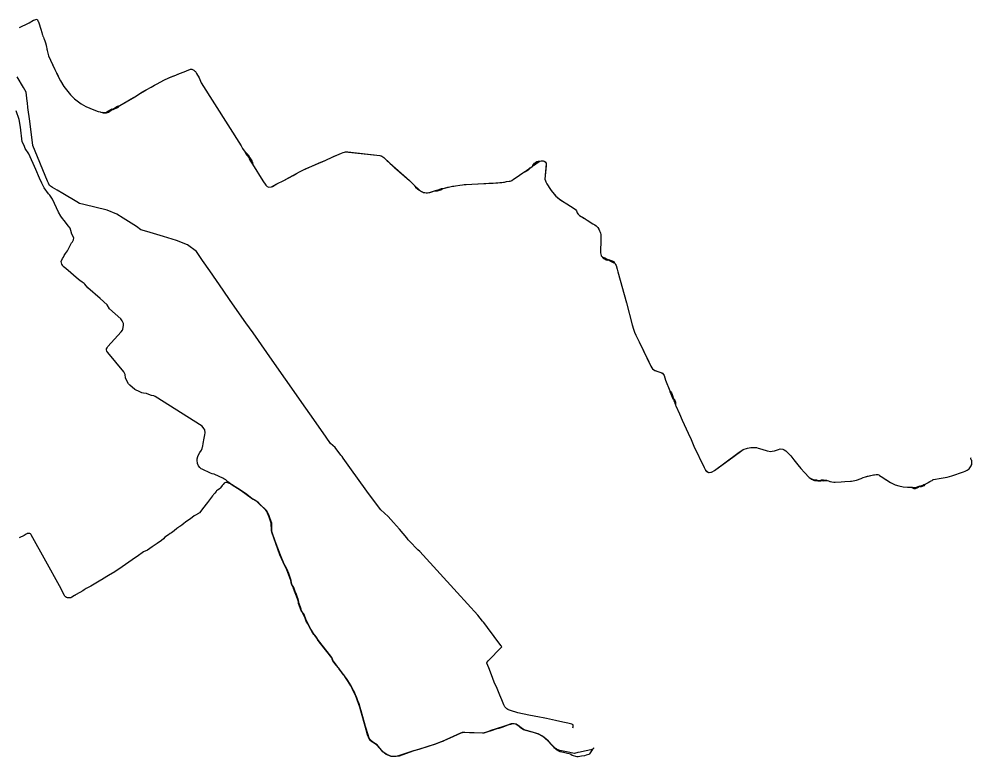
# Model space of a CAD drawing. Header units: metres. Extents: x 2681966 to 2685832, y 1243622 to 1249062.
# Drawn here: x 2683735 to 2685832, y 1246020 to 1247643 of the extents above; entities that cross this region are included whole.
import ezdxf

# ---------------------------------------------------------------- set-up
doc = ezdxf.new("R2010")
doc.units = ezdxf.units.M
doc.header["$MEASUREMENT"] = 0
doc.layers.add('EN_STROMLEITUNGEN_L', color=10, linetype='Continuous', lineweight=25)

msp = doc.modelspace()

# ---------------------------------------------------------------- linework, layer by layer
at = {"layer": 'EN_STROMLEITUNGEN_L', "color": 120, "true_color": 0x03f3c6}
for points in [[(2683736.4123, 1247623.7055), (2683756.5265, 1247633.8999), (2683757.4775, 1247634.4599), (2683767.2886, 1247640.2369), (2683775.2197, 1247642.5869), (2683776.1737, 1247640.5239), (2683776.4487, 1247639.5489), (2683776.9147, 1247638.5419), (2683777.4447, 1247637.6939), (2683778.8557, 1247633.9449), (2683783.0318, 1247620.3859), (2683785.4858, 1247612.9749), (2683786.4778, 1247609.3789), (2683786.9798, 1247607.5929), (2683787.8978, 1247605.3139), (2683788.6808, 1247603.9959), (2683788.8468, 1247602.4739), (2683789.7078, 1247600.1649), (2683790.4828, 1247598.4079), (2683791.7928, 1247595.0949), (2683793.4259, 1247590.3649), (2683795.9299, 1247581.0949), (2683796.5609, 1247578.0499), (2683796.8569, 1247576.3149), (2683797.1529, 1247574.2409), (2683797.2359, 1247573.4309), (2683800.3019, 1247561.3969), (2683814.3401, 1247531.9449), (2683817.9301, 1247524.4249), (2683820.4502, 1247519.1549), (2683822.4202, 1247515.0349), (2683826.8302, 1247506.4549), (2683834.0503, 1247494.6549), (2683848.5885, 1247476.1689), (2683857.5105, 1247467.3348), (2683872.0406, 1247456.2747), (2683882.1806, 1247450.3946), (2683899.8407, 1247442.9844), (2683909.4487, 1247439.5683), (2683913.8467, 1247438.4253), (2683915.3817, 1247438.1873), (2683918.8768, 1247437.3602), (2683918.9448, 1247437.6452), (2683921.2928, 1247437.1252), (2683922.7938, 1247436.9372), (2683926.1298, 1247437.4341), (2683930.9558, 1247439.9301), (2683938.8598, 1247444.266), (2683940.6128, 1247445.228), (2683941.3428, 1247444.722), (2683942.0718, 1247444.216), (2683951.8918, 1247450.8579), (2683952.9509, 1247451.4269), (2683956.7869, 1247452.5968), (2683987.3659, 1247470.2015), (2683990.1249, 1247471.7255), (2683993.638, 1247474.0654), (2683998.768, 1247477.4654), (2684005.286, 1247481.7493), (2684014.956, 1247486.9982), (2684026.06, 1247493.1221), (2684033.6221, 1247497.218), (2684039.3611, 1247500.371), (2684054.1911, 1247507.9708), (2684065.2251, 1247513.0647), (2684073.4422, 1247516.6756), (2684079.9892, 1247519.3476), (2684083.4022, 1247520.9075), (2684088.1092, 1247522.6915), (2684098.4212, 1247526.9074), (2684108.5723, 1247531.0333), (2684111.2143, 1247531.8072), (2684112.5203, 1247532.0692), (2684115.3543, 1247532.1202), (2684117.1543, 1247531.8492), (2684118.6603, 1247530.9452), (2684120.0793, 1247530.1162), (2684122.3433, 1247528.0621), (2684123.3043, 1247526.9761), (2684125.3473, 1247524.1071), (2684125.8723, 1247523.2561), (2684131.7854, 1247513.666), (2684135.9314, 1247502.549), (2684223.7468, 1247363.5381), (2684227.2618, 1247357.973), (2684232.8178, 1247349.779), (2684234.0708, 1247349.128), (2684236.0668, 1247347.502), (2684239.1169, 1247344.2149), (2684242.5269, 1247338.7999), (2684242.9469, 1247338.1599), (2684242.9379, 1247337.7099), (2684241.3959, 1247337.4779), (2684242.8459, 1247337.4649), (2684247.4369, 1247330.8278), (2684247.8549, 1247330.1258), (2684248.3309, 1247329.0838), (2684248.6819, 1247328.0348), (2684248.9649, 1247327.1898), (2684249.0799, 1247326.3358), (2684249.0929, 1247325.9858), (2684249.1229, 1247325.1828), (2684249.2119, 1247324.4538), (2684249.3809, 1247324.0658), (2684249.6089, 1247323.6998), (2684249.3119, 1247323.5148), (2684272.021, 1247287.0336), (2684278.129, 1247277.3705), (2684281.236, 1247274.6165), (2684284.8991, 1247273.1364), (2684291.0921, 1247273.6234), (2684292.6631, 1247274.3094), (2684302.8271, 1247280.0122), (2684317.5881, 1247287.8151), (2684329.3372, 1247294.055), (2684345.4122, 1247302.7318), (2684353.8132, 1247307.2797), (2684355.4622, 1247308.0577), (2684360.8653, 1247310.7877), (2684399.3194, 1247327.8903), (2684404.8334, 1247330.4282), (2684411.7444, 1247333.2481), (2684424.3034, 1247338.818), (2684428.8414, 1247340.99), (2684434.4815, 1247343.4459), (2684439.5355, 1247345.6238), (2684444.8555, 1247347.8378), (2684448.5985, 1247349.2608), (2684453.4735, 1247350.5637), (2684458.9145, 1247350.4886), (2684529.3145, 1247342.4536), (2684531.8295, 1247341.7855), (2684533.8435, 1247340.8635), (2684536.0095, 1247339.3555), (2684537.8455, 1247338.1774), (2684545.5455, 1247331.0933), (2684548.5055, 1247328.3262), (2684551.2975, 1247325.7412), (2684561.4675, 1247316.408), (2684594.0114, 1247287.3574), (2684602.6414, 1247279.5963), (2684603.4994, 1247278.8253), (2684605.7794, 1247276.0062), (2684606.0364, 1247276.2132), (2684606.6424, 1247275.3122), (2684607.1694, 1247274.5172), (2684608.3244, 1247273.3602), (2684611.8354, 1247270.8711), (2684615.0964, 1247267.7941), (2684615.6963, 1247267.204), (2684617.1793, 1247265.928), (2684617.1263, 1247265.754), (2684618.2983, 1247265), (2684620.9043, 1247263.5459), (2684623.1503, 1247262.4089), (2684625.3163, 1247261.4679), (2684628.0183, 1247260.9448), (2684631.2283, 1247260.5808), (2684633.8553, 1247260.4347), (2684636.5513, 1247260.9547), (2684642.6573, 1247262.5856), (2684649.6413, 1247264.8174), (2684656.0463, 1247265.0553), (2684665.1802, 1247267.8452), (2684667.2252, 1247269.0021), (2684668.4502, 1247270.1881), (2684682.7402, 1247273.5439), (2684686.0602, 1247274.7208), (2684689.2552, 1247275.2847), (2684691.8472, 1247275.4577), (2684695.2652, 1247276.1316), (2684705.3741, 1247277.4885), (2684711.1941, 1247278.3344), (2684714.4401, 1247278.7663), (2684718.8791, 1247279.1612), (2684731.5831, 1247279.922), (2684757.97, 1247280.9825), (2684759.291, 1247281.0195), (2684762.386, 1247281.2445), (2684769.21, 1247281.5143), (2684772.338, 1247281.8343), (2684778.39, 1247282.0092), (2684784.401, 1247282.3191), (2684788.54, 1247282.649), (2684793.372, 1247283.1539), (2684797.3389, 1247283.5368), (2684801.0589, 1247283.8338), (2684803.2419, 1247284.0837), (2684807.8819, 1247285.3997), (2684815.6459, 1247286.4585), (2684817.8899, 1247286.8775), (2684819.6589, 1247287.8464), (2684823.4749, 1247290.5554), (2684836.4239, 1247299.5972), (2684843.7649, 1247304.722), (2684843.8759, 1247304.562), (2684849.3359, 1247307.1149), (2684850.2939, 1247307.6159), (2684852.0439, 1247308.6729), (2684855.5089, 1247311.0598), (2684856.5649, 1247311.8908), (2684858.0899, 1247313.3388), (2684859.5079, 1247314.6038), (2684861.5049, 1247316.0717), (2684861.2729, 1247316.4177), (2684863.9629, 1247318.2167), (2684865.3459, 1247319.3337), (2684867.7859, 1247321.2646), (2684871.3448, 1247323.7676), (2684874.8598, 1247326.2375), (2684881.1258, 1247330.3804), (2684884.1518, 1247330.9733), (2684888.6298, 1247330.5393), (2684890.7858, 1247329.7832), (2684892.6748, 1247328.6952), (2684894.3408, 1247326.7012), (2684895.0468, 1247325.7771), (2684895.1858, 1247325.0581), (2684895.2308, 1247324.0771), (2684895.1008, 1247322.7071), (2684894.9998, 1247320.9301), (2684892.3977, 1247290.2232), (2684892.4967, 1247288.9772), (2684893.2517, 1247286.7891), (2684894.2577, 1247284.5891), (2684896.6657, 1247280.4231), (2684899.3227, 1247275.717), (2684901.3647, 1247271.925), (2684905.6667, 1247265.9749), (2684909.2457, 1247261.7638), (2684913.2766, 1247256.7408), (2684914.9426, 1247254.6597), (2684916.4756, 1247253.1017), (2684919.0686, 1247250.6957), (2684921.2266, 1247248.8766), (2684923.5136, 1247247.2886), (2684925.0396, 1247246.1856), (2684931.1596, 1247242.1704), (2684940.4935, 1247236.3843), (2684956.8775, 1247226.168), (2684959.3594, 1247223.8089), (2684961.6724, 1247220.6549), (2684963.4594, 1247216.3328), (2684964.5724, 1247214.4018), (2684965.5454, 1247213.2908), (2684967.0534, 1247212.0318), (2684968.6934, 1247210.6238), (2684971.9914, 1247208.6147), (2684973.2724, 1247207.8347), (2684979.7353, 1247203.8965), (2684981.0163, 1247203.1165), (2684984.8523, 1247200.7795), (2684998.0363, 1247192.6512), (2685002.2572, 1247189.9511), (2685004.9442, 1247187.9111), (2685007.3612, 1247185.651), (2685008.7852, 1247183.999), (2685010.5822, 1247180.826), (2685011.0702, 1247179.761), (2685012.2612, 1247177.0539), (2685013.5802, 1247173.8259), (2685014.3442, 1247171.4939), (2685015.2572, 1247168.9849), (2685015.3121, 1247166.8959), (2685015.3831, 1247164.6059), (2685015.2301, 1247160.3949), (2685015.1801, 1247155.5169), (2685015.0491, 1247150.9249), (2685015.0241, 1247146.8859), (2685014.8211, 1247140.5489), (2685014.7611, 1247134.8279), (2685014.5431, 1247130.3509), (2685014.4581, 1247128.3049), (2685014.928, 1247125.7349), (2685015.834, 1247122.5028), (2685016.12, 1247121.8008), (2685018.094, 1247119.8428), (2685019.477, 1247117.2478), (2685020.804, 1247116.3837), (2685021.733, 1247115.8947), (2685025.145, 1247114.5067), (2685027.173, 1247113.5376), (2685029.633, 1247112.4976), (2685030.163, 1247112.2666), (2685031.266, 1247113.1995), (2685037.9349, 1247109.1884), (2685041.1259, 1247107.8114), (2685043.8579, 1247106.6413), (2685046.0669, 1247105.7413), (2685047.8139, 1247102.9412), (2685048.8559, 1247100.4302), (2685050.9048, 1247092.8592), (2685052.5328, 1247086.8291), (2685071.4536, 1247018.7627), (2685084.5584, 1246970.3864), (2685086.9913, 1246960.8754), (2685089.4583, 1246953.8603), (2685092.2423, 1246947.7743), (2685095.3762, 1246941.3402), (2685099.4922, 1246933.0201), (2685120.7799, 1246888.8467), (2685125.2079, 1246879.6146), (2685127.4979, 1246875.4726), (2685129.2699, 1246873.3826), (2685131.7639, 1246871.5995), (2685133.9288, 1246870.0485), (2685140.5358, 1246867.4434), (2685149.6498, 1246864.9513), (2685151.2238, 1246864.1702), (2685153.4597, 1246861.1022), (2685154.4647, 1246858.7152), (2685157.2737, 1246848.6321), (2685166.6986, 1246825.056), (2685167.0216, 1246823.263), (2685169.0945, 1246818.6579), (2685170.7635, 1246814.6669), (2685173.7845, 1246807.8499), (2685174.9995, 1246807.3538), (2685176.0565, 1246803.7258), (2685177.1124, 1246800.0978), (2685178.2614, 1246797.3988), (2685179.5844, 1246795.2118), (2685179.8224, 1246793.7678), (2685180.6294, 1246791.8718), (2685188.2463, 1246774.7276), (2685194.4862, 1246760.9145), (2685207.2521, 1246732.3783), (2685213.769, 1246717.9852), (2685220.1909, 1246703.8031), (2685242.7366, 1246656.5467), (2685245.7326, 1246650.3917), (2685247.8945, 1246647.8857), (2685251.2535, 1246646.2926), (2685254.2715, 1246645.9406), (2685258.9105, 1246646.5065), (2685260.3105, 1246646.9415), (2685265.0245, 1246650.2624), (2685316.4334, 1246687.8948), (2685328.5064, 1246695.9536), (2685338.0754, 1246699.2175), (2685345.4163, 1246700.6074), (2685351.7423, 1246700.9353), (2685357.4553, 1246700.5302), (2685361.5613, 1246699.2351), (2685369.5092, 1246696.819), (2685381.4361, 1246693.5448), (2685388.9151, 1246691.9257), (2685392.3931, 1246692.2857), (2685397.1861, 1246693.4726), (2685406.091, 1246696.5185), (2685409.694, 1246697.4415), (2685415.37, 1246696.8304), (2685418.468, 1246695.2963), (2685421.9069, 1246693.1493), (2685426.2829, 1246689.8332), (2685429.7929, 1246686.1172), (2685432.9538, 1246682.3331), (2685440.0828, 1246673.273), (2685448.8057, 1246662.3859), (2685455.4626, 1246654.4678), (2685463.2945, 1246645.7687), (2685473.7364, 1246634.5905), (2685477.0313, 1246632.4775), (2685476.9103, 1246632.2885), (2685478.2903, 1246631.2374), (2685482.3943, 1246629.1344), (2685483.4333, 1246628.6174), (2685485.3663, 1246627.9633), (2685486.6303, 1246627.7233), (2685492.7332, 1246626.9232), (2685494.5152, 1246627.0592), (2685499.1812, 1246627.6181), (2685501.3572, 1246627.6971), (2685504.7772, 1246627.3211), (2685509.7921, 1246627.748), (2685513.3561, 1246627.792), (2685515.8511, 1246627.2809), (2685518.9351, 1246626.1809), (2685519.1521, 1246626.1269), (2685520.4841, 1246625.7949), (2685523.6561, 1246624.8548), (2685527.702, 1246624.4648), (2685530.673, 1246624.4387), (2685543.846, 1246625.2815), (2685552.3299, 1246625.5194), (2685564.4879, 1246626.5322), (2685566.7859, 1246626.6552), (2685578.0048, 1246629.1141), (2685587.8868, 1246632.5259), (2685592.6608, 1246634.6989), (2685597.2258, 1246636.3448), (2685614.7707, 1246640.3956), (2685621.1567, 1246641.4315), (2685622.8567, 1246641.4815), (2685624.6117, 1246641.1924), (2685626.6367, 1246640.4484), (2685628.4956, 1246639.2874), (2685632.0562, 1246636.7182), (2685644.4825, 1246628.6131), (2685652.6694, 1246623.465), (2685662.5334, 1246618.7939), (2685670.6933, 1246615.9348), (2685680.1772, 1246613.9466), (2685689.5612, 1246613.6645), (2685692.2122, 1246613.4075), (2685695.6392, 1246613.4074), (2685697.7742, 1246613.3144), (2685698.5061, 1246613.2134), (2685699.3001, 1246612.8514), (2685699.8921, 1246612.7704), (2685701.1521, 1246612.1403), (2685703.9871, 1246610.7033), (2685705.3571, 1246610.3433), (2685707.6991, 1246610.4973), (2685711.3141, 1246611.6342), (2685718.1121, 1246615.3441), (2685719.4641, 1246614.3311), (2685726.322, 1246616.81), (2685727.158, 1246617.22), (2685728.26, 1246618.802), (2685728.669, 1246619.116), (2685729.231, 1246619.906), (2685730.051, 1246620.55), (2685731.961, 1246621.7799), (2685734.67, 1246623.0289), (2685735.697, 1246623.4379), (2685738.995, 1246625.6368), (2685742.183, 1246627.0408), (2685743.865, 1246628.1788), (2685745.505, 1246629.4037), (2685746.425, 1246629.8577), (2685747.333, 1246630.1367), (2685763.631, 1246632.9906), (2685777.5, 1246635.4185), (2685787.786, 1246638.4265), (2685812.7469, 1246646.9154), (2685816.8349, 1246648.4914), (2685821.4639, 1246650.8154), (2685825.679, 1246653.9763), (2685829.973, 1246660.5623), (2685831.617, 1246664.9043), (2685831.675, 1246666.5443), (2685831.388, 1246670.8473), (2685831.2541, 1246671.8343), (2685830.0061, 1246673.7373), (2685828.9541, 1246677.0433), (2685829.6871, 1246678.2483)], [(2683736.4123, 1247623.7055), (2683756.5265, 1247633.8999), (2683757.4775, 1247634.4599), (2683767.2886, 1247640.2369), (2683775.2197, 1247642.5869), (2683776.1737, 1247640.5239), (2683776.4487, 1247639.5489), (2683776.9147, 1247638.5419), (2683777.4447, 1247637.6939), (2683778.8557, 1247633.9449), (2683783.0318, 1247620.3859), (2683785.4858, 1247612.9749), (2683786.4778, 1247609.3789), (2683786.9798, 1247607.5929), (2683787.8978, 1247605.3139), (2683788.6808, 1247603.9959), (2683788.8468, 1247602.4739), (2683789.7078, 1247600.1649), (2683790.4828, 1247598.4079), (2683791.7928, 1247595.0949), (2683793.4259, 1247590.3649), (2683794.7439, 1247585.4849), (2683795.9299, 1247581.0949), (2683796.5609, 1247578.0499), (2683796.8569, 1247576.3149), (2683797.1529, 1247574.2409), (2683797.2359, 1247573.4309), (2683800.3019, 1247561.3969), (2683809.32, 1247542.4749), (2683814.3401, 1247531.9449), (2683817.9301, 1247524.4249), (2683822.4202, 1247515.0349), (2683826.8302, 1247506.4549), (2683834.0503, 1247494.6549), (2683848.5885, 1247476.1689), (2683857.5105, 1247467.3348), (2683872.0406, 1247456.2747), (2683882.1806, 1247450.3946), (2683899.8407, 1247442.9844), (2683909.4487, 1247439.5683), (2683913.8467, 1247438.4253), (2683915.3817, 1247438.1873), (2683918.8768, 1247437.3602), (2683918.8008, 1247437.0402), (2683919.5838, 1247436.7332), (2683922.3588, 1247436.2812), (2683924.3208, 1247436.2082), (2683927.7508, 1247436.5761), (2683928.5288, 1247436.8081), (2683930.2488, 1247437.3201), (2683931.9338, 1247438.0501), (2683935.0108, 1247439.9221), (2683942.0718, 1247444.216), (2683943.0718, 1247443.895), (2683943.9548, 1247444.365), (2683951.6589, 1247448.4709), (2683954.3749, 1247449.9649), (2683956.7869, 1247452.5968), (2683990.1249, 1247471.7255), (2683998.768, 1247477.4654), (2684014.956, 1247486.9982), (2684026.06, 1247493.1221), (2684033.6221, 1247497.218), (2684039.3611, 1247500.371), (2684054.1911, 1247507.9708), (2684065.2251, 1247513.0647), (2684079.9892, 1247519.3476), (2684088.1092, 1247522.6915), (2684098.4212, 1247526.9074), (2684109.2083, 1247531.2533), (2684111.2143, 1247531.8072), (2684112.5203, 1247532.0692), (2684115.3543, 1247532.1202), (2684117.1543, 1247531.8492), (2684120.0793, 1247530.1162), (2684122.3433, 1247528.0621), (2684123.3043, 1247526.9761), (2684125.3473, 1247524.1071), (2684125.8723, 1247523.2561), (2684131.7854, 1247513.666), (2684135.9314, 1247502.549), (2684223.7468, 1247363.5381), (2684227.2618, 1247357.973), (2684232.8178, 1247349.779), (2684232.7268, 1247349.718), (2684234.5368, 1247346.437), (2684237.2909, 1247342.5849), (2684241.3959, 1247337.4779), (2684241.6779, 1247335.4289), (2684244.8239, 1247330.1509), (2684249.0999, 1247323.3828), (2684249.3119, 1247323.5148), (2684272.021, 1247287.0336), (2684278.129, 1247277.3705), (2684281.236, 1247274.6165), (2684284.8991, 1247273.1364), (2684291.0921, 1247273.6234), (2684302.8271, 1247280.0122), (2684317.5881, 1247287.8151), (2684338.1622, 1247298.8099), (2684345.4122, 1247302.7318), (2684350.9482, 1247305.7248), (2684355.4622, 1247308.0577), (2684360.8653, 1247310.7877), (2684365.5713, 1247313.1956), (2684408.5854, 1247331.9702), (2684424.3034, 1247338.818), (2684434.4815, 1247343.4459), (2684439.5355, 1247345.6238), (2684444.8555, 1247347.8378), (2684448.5985, 1247349.2608), (2684451.0045, 1247349.9707), (2684453.4735, 1247350.5637), (2684529.3145, 1247342.4536), (2684533.8435, 1247340.8635), (2684537.8455, 1247338.1774), (2684551.2975, 1247325.7412), (2684594.0114, 1247287.3574), (2684603.4994, 1247278.8253), (2684605.7794, 1247276.0062), (2684605.4874, 1247275.7702), (2684605.9914, 1247274.9612), (2684606.5534, 1247274.2392), (2684607.7094, 1247272.6312), (2684612.4204, 1247268.4271), (2684614.1814, 1247267.0121), (2684615.4724, 1247266.276), (2684617.0073, 1247265.569), (2684617.1263, 1247265.754), (2684618.2983, 1247265), (2684620.9043, 1247263.5459), (2684625.3163, 1247261.4679), (2684628.0183, 1247260.9448), (2684633.8553, 1247260.4347), (2684638.9203, 1247261.4546), (2684645.3483, 1247263.5695), (2684649.6413, 1247264.8174), (2684651.9163, 1247265.8574), (2684654.3673, 1247266.6024), (2684659.9682, 1247267.8833), (2684664.6302, 1247269.7352), (2684667.4602, 1247270.3631), (2684668.4502, 1247270.1881), (2684678.3512, 1247272.6799), (2684682.7402, 1247273.5439), (2684686.0602, 1247274.7208), (2684689.2552, 1247275.2847), (2684691.8472, 1247275.4577), (2684695.2652, 1247276.1316), (2684705.3741, 1247277.4885), (2684711.1941, 1247278.3344), (2684718.8791, 1247279.1612), (2684731.5831, 1247279.922), (2684759.291, 1247281.0195), (2684769.21, 1247281.5143), (2684772.338, 1247281.8343), (2684778.39, 1247282.0092), (2684784.401, 1247282.3191), (2684793.372, 1247283.1539), (2684801.0589, 1247283.8338), (2684803.2419, 1247284.0837), (2684807.8819, 1247285.3997), (2684813.5659, 1247286.1756), (2684817.8899, 1247286.8775), (2684819.6589, 1247287.8464), (2684823.4749, 1247290.5554), (2684826.7169, 1247292.9203), (2684836.4239, 1247299.5972), (2684843.7649, 1247304.722), (2684848.1079, 1247307.245), (2684848.9939, 1247307.7089), (2684852.3169, 1247310.5269), (2684856.2139, 1247312.6668), (2684859.0349, 1247315.1328), (2684861.1959, 1247316.5327), (2684861.2729, 1247316.4177), (2684863.9629, 1247318.2167), (2684865.3459, 1247319.3337), (2684865.7679, 1247320.8197), (2684867.0769, 1247322.6846), (2684869.4589, 1247325.6826), (2684871.7129, 1247327.5266), (2684874.7539, 1247329.3935), (2684877.2368, 1247330.2115), (2684881.1258, 1247330.3804), (2684884.1518, 1247330.9733), (2684888.6298, 1247330.5393), (2684890.7858, 1247329.7832), (2684892.6748, 1247328.6952), (2684895.0468, 1247325.7771), (2684895.1858, 1247325.0581), (2684895.2308, 1247324.0771), (2684892.3977, 1247290.2232), (2684893.2517, 1247286.7891), (2684894.2577, 1247284.5891), (2684896.6657, 1247280.4231), (2684899.3227, 1247275.717), (2684901.3647, 1247271.925), (2684905.6667, 1247265.9749), (2684909.2457, 1247261.7638), (2684913.2766, 1247256.7408), (2684916.4756, 1247253.1017), (2684919.0686, 1247250.6957), (2684923.5136, 1247247.2886), (2684931.1596, 1247242.1704), (2684940.4935, 1247236.3843), (2684956.8775, 1247226.168), (2684959.3594, 1247223.8089), (2684961.5984, 1247220.7549), (2684963.4594, 1247216.3328), (2684965.5454, 1247213.2908), (2684968.6194, 1247210.6868), (2684973.2724, 1247207.8347), (2684978.0274, 1247204.9376), (2684981.0163, 1247203.1165), (2684984.8523, 1247200.7795), (2684998.0363, 1247192.6512), (2685002.2572, 1247189.9511), (2685004.9442, 1247187.9111), (2685007.3612, 1247185.651), (2685009.1702, 1247183.421), (2685010.5822, 1247180.826), (2685012.2612, 1247177.0539), (2685013.5802, 1247173.8259), (2685014.3442, 1247171.4939), (2685015.2572, 1247168.9849), (2685015.3121, 1247166.8959), (2685015.3831, 1247164.6059), (2685015.2301, 1247160.3949), (2685015.1801, 1247155.5169), (2685015.0491, 1247150.9249), (2685015.0241, 1247146.8859), (2685014.8211, 1247140.5489), (2685014.7611, 1247134.8279), (2685014.5431, 1247130.3509), (2685014.4581, 1247128.3049), (2685014.928, 1247125.7349), (2685015.834, 1247122.5028), (2685016.12, 1247121.8008), (2685018.094, 1247119.8428), (2685021.978, 1247118.2107), (2685024.288, 1247117.3367), (2685031.266, 1247113.1995), (2685032.392, 1247114.1515), (2685039.9889, 1247110.6764), (2685043.0039, 1247109.1923), (2685044.7369, 1247107.6993), (2685046.1719, 1247105.8253), (2685046.0669, 1247105.7413), (2685047.8139, 1247102.9412), (2685048.8559, 1247100.4302), (2685050.9048, 1247092.8592), (2685052.5328, 1247086.8291), (2685071.4536, 1247018.7627), (2685084.5584, 1246970.3864), (2685086.9913, 1246960.8754), (2685087.9413, 1246958.1994), (2685089.4583, 1246953.8603), (2685092.2423, 1246947.7743), (2685095.3762, 1246941.3402), (2685099.4922, 1246933.0201), (2685125.2079, 1246879.6146), (2685127.4979, 1246875.4726), (2685129.2699, 1246873.3826), (2685131.7639, 1246871.5995), (2685135.0838, 1246869.6005), (2685140.5358, 1246867.4434), (2685149.6498, 1246864.9513), (2685152.5988, 1246862.8942), (2685153.4597, 1246861.1022), (2685154.4647, 1246858.7152), (2685157.2737, 1246848.6321), (2685166.6986, 1246825.056), (2685168.1966, 1246823.81), (2685170.5995, 1246820.5079), (2685171.3385, 1246819.3279), (2685172.4085, 1246817.0129), (2685173.1315, 1246815.1779), (2685174.9995, 1246807.3538), (2685176.1105, 1246807.4218), (2685176.4675, 1246807.4438), (2685179.4494, 1246800.1868), (2685179.5394, 1246798.4868), (2685179.6784, 1246796.2428), (2685179.5844, 1246795.2118), (2685179.8224, 1246793.7678), (2685180.6294, 1246791.8718), (2685188.2463, 1246774.7276), (2685194.4862, 1246760.9145), (2685207.2521, 1246732.3783), (2685213.769, 1246717.9852), (2685220.1909, 1246703.8031), (2685242.7366, 1246656.5467), (2685245.7326, 1246650.3917), (2685249.7505, 1246646.8066), (2685252.3745, 1246645.9406), (2685257.6005, 1246646.3115), (2685260.3105, 1246646.9415), (2685265.0245, 1246650.2624), (2685305.5274, 1246679.5589), (2685328.5064, 1246695.9536), (2685338.0754, 1246699.2175), (2685345.4163, 1246700.6074), (2685351.7423, 1246700.9353), (2685357.4553, 1246700.5302), (2685361.5613, 1246699.2351), (2685369.5092, 1246696.819), (2685381.4361, 1246693.5448), (2685388.9151, 1246691.9257), (2685392.3931, 1246692.2857), (2685397.1861, 1246693.4726), (2685406.091, 1246696.5185), (2685409.694, 1246697.4415), (2685415.37, 1246696.8304), (2685418.468, 1246695.2963), (2685421.9069, 1246693.1493), (2685426.2829, 1246689.8332), (2685429.7929, 1246686.1172), (2685432.9538, 1246682.3331), (2685440.0828, 1246673.273), (2685448.8057, 1246662.3859), (2685452.4336, 1246657.7278), (2685455.4626, 1246654.4678), (2685463.2945, 1246645.7687), (2685473.7364, 1246634.5905), (2685477.0313, 1246632.4775), (2685477.1533, 1246632.6675), (2685477.3523, 1246632.5395), (2685482.1783, 1246630.2044), (2685484.9243, 1246629.2593), (2685485.0923, 1246629.2353), (2685489.8082, 1246629.4533), (2685493.4152, 1246628.3352), (2685494.5292, 1246628.2352), (2685496.9032, 1246628.2492), (2685499.4562, 1246628.6491), (2685501.0442, 1246629.1641), (2685502.6812, 1246629.5011), (2685505.2802, 1246629.3781), (2685510.2431, 1246629.005), (2685511.3971, 1246628.856), (2685513.3561, 1246627.792), (2685515.8511, 1246627.2809), (2685518.9351, 1246626.1809), (2685520.4841, 1246625.7949), (2685523.6561, 1246624.8548), (2685527.702, 1246624.4648), (2685530.673, 1246624.4387), (2685543.846, 1246625.2815), (2685552.3299, 1246625.5194), (2685564.4879, 1246626.5322), (2685566.7859, 1246626.6552), (2685578.0048, 1246629.1141), (2685587.8868, 1246632.5259), (2685592.6608, 1246634.6989), (2685597.2258, 1246636.3448), (2685602.0968, 1246637.4807), (2685614.7707, 1246640.3956), (2685615.4647, 1246640.4896), (2685617.1367, 1246640.8275), (2685621.1567, 1246641.4315), (2685622.8567, 1246641.4815), (2685624.6117, 1246641.1924), (2685626.6367, 1246640.4484), (2685628.4956, 1246639.2874), (2685632.0562, 1246636.7182), (2685652.6694, 1246623.465), (2685662.5334, 1246618.7939), (2685670.6933, 1246615.9348), (2685680.1772, 1246613.9466), (2685689.5612, 1246613.6645), (2685692.2122, 1246613.4075), (2685695.6392, 1246613.4074), (2685697.7742, 1246613.3144), (2685698.5061, 1246613.2134), (2685699.3681, 1246613.3474), (2685700.0201, 1246613.2574), (2685702.0061, 1246612.8713), (2685703.6011, 1246612.6203), (2685706.5891, 1246612.6483), (2685707.7511, 1246612.6913), (2685709.9881, 1246613.4262), (2685713.0831, 1246614.5482), (2685717.2271, 1246616.0801), (2685718.1121, 1246615.3441), (2685725.3291, 1246618.799), (2685725.7041, 1246618.935), (2685728.034, 1246619.468), (2685728.264, 1246619.644), (2685729.231, 1246619.906), (2685730.051, 1246620.55), (2685731.961, 1246621.7799), (2685734.67, 1246623.0289), (2685735.697, 1246623.4379), (2685738.995, 1246625.6368), (2685742.183, 1246627.0408), (2685743.865, 1246628.1788), (2685745.505, 1246629.4037), (2685746.425, 1246629.8577), (2685747.333, 1246630.1367), (2685763.631, 1246632.9906), (2685777.5, 1246635.4185), (2685787.786, 1246638.4265), (2685812.7469, 1246646.9154), (2685816.8349, 1246648.4914), (2685821.4639, 1246650.8154), (2685825.679, 1246653.9763), (2685829.973, 1246660.5623), (2685831.071, 1246662.8943), (2685831.617, 1246664.9043), (2685831.675, 1246666.5443), (2685831.388, 1246670.8473), (2685831.2541, 1246671.8343), (2685830.0061, 1246673.7373), (2685829.0311, 1246676.6883), (2685828.9541, 1246677.0433), (2685829.1621, 1246677.3853), (2685829.6871, 1246678.2483)], [(2684953.8571, 1246084.5592), (2684954.2962, 1246086.5102), (2684954.5872, 1246087.7962), (2684954.6522, 1246089.1842), (2684954.0592, 1246090.8232), (2684953.1172, 1246091.8512), (2684951.5412, 1246092.5842), (2684942.5073, 1246094.5634), (2684931.4973, 1246096.9736), (2684915.4004, 1246100.5029), (2684896.0366, 1246104.6252), (2684888.1496, 1246106.1674), (2684880.2617, 1246107.7095), (2684856.5988, 1246112.3359), (2684832.936, 1246116.9624), (2684816.2711, 1246122.1127), (2684812.3651, 1246123.5088), (2684810.6121, 1246124.4348), (2684808.2182, 1246125.9658), (2684806.1002, 1246127.9619), (2684803.8402, 1246130.6529), (2684802.3313, 1246133.172), (2684801.5523, 1246134.921), (2684797.2884, 1246145.3951), (2684793.0245, 1246155.8682), (2684786.9286, 1246170.3993), (2684780.8318, 1246184.9295), (2684774.6849, 1246200.5486), (2684768.5371, 1246216.1678), (2684766.4841, 1246221.4028), (2684764.4312, 1246226.6379), (2684764.3332, 1246227.7659), (2684764.8642, 1246228.7659), (2684767.2902, 1246231.2458), (2684796.5712, 1246261.3124), (2684796.9552, 1246261.8704), (2684797.1342, 1246262.5694), (2684797.0533, 1246263.2874), (2684796.7493, 1246263.8924), (2684795.6323, 1246265.4114), (2684766.2987, 1246305.1111), (2684759.9008, 1246313.0722), (2684757.2869, 1246316.6893), (2684754.7809, 1246319.0703), (2684744.3691, 1246332.0785), (2684698.8817, 1246382.0465), (2684617.1979, 1246471.5452), (2684612.3719, 1246475.8073), (2684594.5882, 1246494.6107), (2684591.7662, 1246497.8568), (2684588.4553, 1246502.0098), (2684572.5525, 1246520.6672), (2684559.0127, 1246535.5165), (2684547.1249, 1246548.8107), (2684531.1811, 1246563.4341), (2684517.4753, 1246581.8684), (2684500.6716, 1246604.7518), (2684463.241, 1246656.2604), (2684448.0949, 1246677.2616), (2684446.0089, 1246680.8906), (2684443.5819, 1246683.4996), (2684431.0279, 1246700.7308), (2684420.7418, 1246709.6969), (2684410.7928, 1246723.638), (2684389.0217, 1246755.0052), (2684375.1447, 1246774.4544), (2684357.5346, 1246799.6686), (2684335.4525, 1246830.9478), (2684307.4644, 1246870.8011), (2684280.6823, 1246909.1524), (2684250.1052, 1246952.5268), (2684234.6402, 1246974.5579), (2684200.031, 1247023.9403), (2684184.223, 1247046.5525), (2684154.7758, 1247088.8338), (2684138.8268, 1247111.9509), (2684125.8147, 1247131.3491), (2684106.1867, 1247146.0443), (2684081.9416, 1247156.0735), (2684053.1445, 1247164.7008), (2684016.1584, 1247175.6642), (2684003.2423, 1247179.5274), (2683994.0803, 1247186.5325), (2683964.1862, 1247204.9718), (2683950.6811, 1247213.5449), (2683929.5661, 1247222.4931), (2683877.8309, 1247234.9697), (2683868.0669, 1247237.3648), (2683862.3388, 1247240.8098), (2683831.6876, 1247259.0719), (2683818.9504, 1247266.5969), (2683809.0853, 1247272.4349), (2683802.5293, 1247276.3109), (2683799.9252, 1247281.9849), (2683797.8422, 1247286.5229), (2683765.7708, 1247364.5508), (2683759.2117, 1247418.0818), (2683755.0426, 1247447.9678), (2683754.0986, 1247458.4388), (2683753.2636, 1247462.3438), (2683750.7696, 1247481.5058), (2683745.0145, 1247491.9098), (2683731.1214, 1247515.4838)], [(2685000.0976, 1246040.0533), (2684999.4636, 1246039.7773), (2684999.2276, 1246039.2253), (2684998.8546, 1246038.5423), (2684997.9496, 1246037.5843), (2684996.7866, 1246036.9753), (2684993.6196, 1246035.7164), (2684973.0627, 1246031.2067), (2684969.4877, 1246030.7378), (2684964.8077, 1246029.6549), (2684957.1937, 1246027.423), (2684939.8658, 1246031.5053), (2684925.4389, 1246034.3415), (2684921.1059, 1246035.5936), (2684917.878, 1246037.2177), (2684915.083, 1246039.7387), (2684914.73, 1246039.3447), (2684914.455, 1246039.0388), (2684913.077, 1246040.2768), (2684913.525, 1246040.7738), (2684907.5321, 1246046.8639), (2684900.4482, 1246054.713), (2684893.9203, 1246060.3412), (2684887.5313, 1246065.3263), (2684878.3954, 1246070.4975), (2684864.8695, 1246074.6337), (2684851.5036, 1246078.0329), (2684848.9136, 1246078.963), (2684846.3086, 1246079.889), (2684839.7477, 1246084.3772), (2684836.4077, 1246087.1632), (2684829.3438, 1246091.9384), (2684825.1328, 1246093.1514), (2684818.7799, 1246092.5826), (2684816.3579, 1246091.8116), (2684810.5669, 1246089.7957), (2684797.5559, 1246085.2669), (2684790.6519, 1246083.068), (2684786.1259, 1246081.6331), (2684774.352, 1246077.8493), (2684766.608, 1246075.4314), (2684757.534, 1246072.6136), (2684755.895, 1246072.3926), (2684736.4951, 1246073.0109), (2684726.3752, 1246073.3151), (2684716.2542, 1246073.6193), (2684711.2743, 1246073.4354), (2684707.2833, 1246072.5465), (2684699.2483, 1246068.8736), (2684691.2133, 1246065.2007), (2684669.9303, 1246055.4051), (2684667.4683, 1246054.0811), (2684662.5033, 1246052.4422), (2684651.4764, 1246048.1034), (2684639.8854, 1246044.3595), (2684615.1394, 1246036.248), (2684604.0245, 1246033.3631), (2684571.3385, 1246022.1617), (2684564.7066, 1246020.9898), (2684560.5616, 1246020.8219), (2684554.8436, 1246021.307), (2684544.1657, 1246025.4672), (2684535.8698, 1246031.7833), (2684522.987, 1246046.9196), (2684514.0251, 1246052.6128), (2684508.3071, 1246056.7649), (2684505.6912, 1246061.2199), (2684503.1212, 1246068.807), (2684497.8224, 1246087.4741), (2684488.2317, 1246121.3204), (2684485.8497, 1246129.2624), (2684483.3128, 1246137.2185), (2684481.0028, 1246143.5855), (2684478.4909, 1246149.9206), (2684475.5339, 1246156.9606), (2684472.316, 1246163.9987), (2684469.248, 1246170.1757), (2684465.8991, 1246176.2888), (2684462.4641, 1246182.2409), (2684458.8682, 1246188.1719), (2684456.0092, 1246192.589), (2684440.6843, 1246213.3452), (2684438.8724, 1246215.6102), (2684438.5694, 1246215.3652), (2684433.8604, 1246221.2033), (2684434.1644, 1246221.4493), (2684433.8174, 1246221.9103), (2684426.8985, 1246231.1044), (2684426.5345, 1246231.6514), (2684426.0535, 1246233.0634), (2684424.9595, 1246235.2574), (2684424.1795, 1246237.6985), (2684422.7715, 1246239.6445), (2684421.3635, 1246241.5905), (2684396.7678, 1246272.8469), (2684392.8368, 1246278.49), (2684391.2168, 1246281.069), (2684386.9949, 1246286.866), (2684384.9259, 1246289.5161), (2684381.2779, 1246295.1751), (2684375.339, 1246305.0122), (2684374.451, 1246306.8073), (2684371.606, 1246312.9823), (2684368.2811, 1246318.7794), (2684367.3561, 1246320.9974), (2684365.5641, 1246325.0744), (2684363.1182, 1246331.2835), (2684361.6732, 1246334.8565), (2684359.9922, 1246337.4125), (2684358.5352, 1246339.5865), (2684357.0603, 1246342.0896), (2684356.0323, 1246344.8226), (2684351.3364, 1246357.3097), (2684350.8534, 1246360.8677), (2684350.0904, 1246364.3197), (2684349.2324, 1246367.7367), (2684348.0575, 1246371.0338), (2684345.5025, 1246377.6878), (2684342.9756, 1246384.2169), (2684340.4026, 1246390.7289), (2684339.0456, 1246393.9579), (2684337.2787, 1246397.034), (2684335.5957, 1246400.143), (2684334.7027, 1246403.541), (2684334.2347, 1246407.98), (2684328.5419, 1246423.5951), (2684324.7469, 1246433.6252), (2684320.729, 1246440.1913), (2684318.892, 1246444.3103), (2684310.3381, 1246464.1225), (2684299.1224, 1246494.8197), (2684292.2925, 1246514.0438), (2684291.4915, 1246518.2178), (2684291.2676, 1246530.4599), (2684291.1827, 1246533.8419), (2684287.5557, 1246543.59), (2684285.3078, 1246550.062), (2684281.1358, 1246559.7121), (2684279.5059, 1246562.3221), (2684264.5419, 1246576.8533), (2684261.135, 1246580.2484), (2684254.659, 1246583.8415), (2684251.226, 1246585.9075), (2684249.605, 1246587.1425), (2684247.74, 1246588.7026), (2684236.1631, 1246597.4027), (2684224.7231, 1246605.1069), (2684202.7092, 1246619.2461), (2684202.5791, 1246619.0441), (2684198.8322, 1246621.6692), (2684198.9772, 1246621.8612), (2684195.0352, 1246624.8322), (2684190.2252, 1246629.3823), (2684185.9882, 1246631.8904), (2684183.8032, 1246633.1204), (2684166.4632, 1246641.1296), (2684164.5212, 1246641.6966), (2684160.0392, 1246642.7307), (2684156.7602, 1246643.9817), (2684137.9272, 1246652.7509), (2684136.1722, 1246653.723), (2684133.0012, 1246656.747), (2684130.0412, 1246660.376), (2684128.2642, 1246665.256), (2684127.3952, 1246673.0081), (2684127.4552, 1246676.0091), (2684128.5832, 1246680.585), (2684130.3102, 1246684.122), (2684133.4622, 1246689.333), (2684136.6142, 1246694.544), (2684138.2792, 1246698.5639), (2684139.3032, 1246701.8349), (2684139.6332, 1246703.2999), (2684140.6752, 1246709.2089), (2684140.4042, 1246709.2599), (2684142.3152, 1246721.2269), (2684143.4302, 1246724.8349), (2684143.7672, 1246728.5709), (2684144.4972, 1246732.6169), (2684144.0602, 1246739.1609), (2684142.2732, 1246742.7059), (2684138.0401, 1246747.4339), (2684034.5658, 1246812.4871), (2684031.6978, 1246813.9381), (2684026.8368, 1246815.2261), (2684020.9068, 1246817.0682), (2684015.5638, 1246819.3343), (2684009.3017, 1246820.0823), (2684005.4917, 1246820.4104), (2684000.7697, 1246822.6694), (2683989.9587, 1246827.9885), (2683979.1387, 1246837.2707), (2683976.3276, 1246840.6907), (2683972.9796, 1246846.0057), (2683969.8856, 1246853.8218), (2683968.6866, 1246860.8898), (2683965.8986, 1246866.8968), (2683930.3754, 1246909.5592), (2683928.8394, 1246912.1842), (2683927.9484, 1246915.0022), (2683927.9654, 1246917.5522), (2683928.9054, 1246920.0752), (2683930.6984, 1246922.4992), (2683960.3025, 1246955.1568), (2683962.7025, 1246958.3818), (2683964.0715, 1246960.9228), (2683965.5365, 1246969.0598), (2683964.9105, 1246973.4198), (2683962.5324, 1246978.8088), (2683959.4454, 1246983.1628), (2683934.7243, 1247005.1651), (2683929.3623, 1247014.1922), (2683913.6222, 1247028.1313), (2683886.4471, 1247051.9126), (2683880.4091, 1247059.5677), (2683878.3301, 1247061.4447), (2683873.9931, 1247064.0127), (2683869.1921, 1247067.7918), (2683865.8481, 1247069.7468), (2683837.9598, 1247094.3129), (2683832.7048, 1247098.8139), (2683830.8947, 1247101.3809), (2683829.6497, 1247103.5899), (2683828.8357, 1247106.4819), (2683828.3967, 1247109.5019), (2683831.1677, 1247115.8709), (2683833.4267, 1247118.9139), (2683834.6887, 1247122.4799), (2683837.4618, 1247127.4639), (2683841.7158, 1247133.1229), (2683848.3439, 1247145.9629), (2683850.9709, 1247150.2809), (2683853.0499, 1247152.4309), (2683855.5409, 1247157.4589), (2683855.6429, 1247161.4019), (2683851.8059, 1247169.9789), (2683849.1248, 1247177.8379), (2683848.0248, 1247182.7009), (2683843.9508, 1247187.3719), (2683834.4107, 1247199.9899), (2683831.1186, 1247204.4149), (2683827.4046, 1247209.4329), (2683822.3165, 1247218.0149), (2683817.8335, 1247227.3479), (2683813.5854, 1247236.8909), (2683808.9234, 1247246.3089), (2683802.7963, 1247255.1579), (2683800.1593, 1247258.5419), (2683790.9082, 1247271.8809), (2683785.3781, 1247281.6369), (2683780.402, 1247293.0089), (2683772.3549, 1247311.6749), (2683756.9608, 1247346.5268), (2683749.0547, 1247358.1218), (2683746.6926, 1247364.3288), (2683742.5426, 1247372.6118), (2683738.5225, 1247405.0328), (2683735.6105, 1247422.0568), (2683728.9424, 1247441.1458)], [(2684999.202, 1246040.236), (2684999.395, 1246039.611), (2684999.037, 1246038.772), (2684998.513, 1246037.84), (2684997.802, 1246037.04), (2684996.319, 1246035.692), (2684990.283, 1246027.014), (2684989, 1246025.903), (2684982.934, 1246023.84), (2684979.07, 1246022.817), (2684972.743, 1246021.831), (2684965.213, 1246020.212), (2684962.86, 1246020.28), (2684952.281, 1246023.26), (2684949.1, 1246025.673), (2684948.332, 1246026.27), (2684926.823, 1246031.366), (2684925.987, 1246031.703), (2684925.43, 1246031.927), (2684925.151, 1246032.039), (2684924.315, 1246032.376), (2684923.758, 1246032.6), (2684923.201, 1246032.825), (2684922.644, 1246033.049), (2684922.098, 1246033.297), (2684921.349, 1246033.799), (2684920.85, 1246034.134), (2684919.851, 1246034.804), (2684919.102, 1246035.306), (2684918.602, 1246035.641), (2684918.103, 1246035.976), (2684916.854, 1246036.813), (2684913.834, 1246039.526), (2684913.559, 1246039.22), (2684912.181, 1246040.458), (2684912.629, 1246040.955), (2684906.636, 1246047.045), (2684899.552, 1246054.894), (2684893.024, 1246060.522), (2684886.635, 1246065.507), (2684877.499, 1246070.678), (2684863.973, 1246074.814), (2684850.607, 1246078.213), (2684845.412, 1246080.069), (2684838.851, 1246084.557), (2684835.511, 1246087.343), (2684828.447, 1246092.118), (2684824.236, 1246093.331), (2684817.883, 1246092.762), (2684815.461, 1246091.991), (2684809.67, 1246089.975), (2684796.659, 1246085.446), (2684789.543, 1246083.144), (2684785.229, 1246081.812), (2684773.455, 1246078.028), (2684765.711, 1246075.61), (2684756.637, 1246072.792), (2684755.827, 1246072.613), (2684754.998, 1246072.571), (2684715.357, 1246073.797), (2684710.377, 1246073.613), (2684706.386, 1246072.724), (2684666.571, 1246054.258), (2684661.606, 1246052.619), (2684650.579, 1246048.28), (2684614.242, 1246036.424), (2684603.127, 1246033.539), (2684570.441, 1246022.337), (2684563.809, 1246021.165), (2684559.664, 1246020.997), (2684553.946, 1246021.482), (2684543.268, 1246025.642), (2684534.972, 1246031.958), (2684522.089, 1246047.094), (2684518.755, 1246049.108), (2684513.127, 1246052.787), (2684511.466, 1246053.752), (2684507.409, 1246056.939), (2684504.793, 1246061.394), (2684503.822, 1246063.717), (2684502.223, 1246068.981), (2684496.924, 1246087.648), (2684487.333, 1246121.494), (2684484.951, 1246129.436), (2684482.414, 1246137.392), (2684480.104, 1246143.759), (2684477.592, 1246150.094), (2684474.635, 1246157.134), (2684471.417, 1246164.172), (2684468.349, 1246170.349), (2684465, 1246176.462), (2684461.565, 1246182.414), (2684457.969, 1246188.345), (2684455.11, 1246192.762), (2684449.67, 1246200.66), (2684449.388, 1246200.452), (2684444.871, 1246206.506), (2684445.184, 1246206.738), (2684443.4, 1246208.991), (2684439.785, 1246213.518), (2684437.973, 1246215.783), (2684433.265, 1246221.622), (2684432.918, 1246222.083), (2684425.999, 1246231.277), (2684425.635, 1246231.824), (2684425.154, 1246233.236), (2684424.06, 1246235.43), (2684423.28, 1246237.871), (2684395.868, 1246273.019), (2684391.937, 1246278.662), (2684390.317, 1246281.241), (2684388.117, 1246284.278), (2684386.095, 1246287.038), (2684384.026, 1246289.688), (2684380.378, 1246295.347), (2684374.439, 1246305.184), (2684370.706, 1246313.154), (2684367.381, 1246318.951), (2684364.664, 1246325.246), (2684360.773, 1246335.028), (2684357.635, 1246339.758), (2684356.16, 1246342.261), (2684350.436, 1246357.481), (2684349.953, 1246361.039), (2684348.332, 1246367.908), (2684339.502, 1246390.9), (2684338.145, 1246394.129), (2684336.378, 1246397.205), (2684334.695, 1246400.314), (2684333.802, 1246403.712), (2684333.334, 1246408.151), (2684323.846, 1246433.796), (2684319.828, 1246440.362), (2684309.437, 1246464.293), (2684291.391, 1246514.214), (2684290.59, 1246518.388), (2684290.281, 1246534.012), (2684285.539, 1246547.186), (2684280.234, 1246559.882), (2684278.604, 1246562.492), (2684260.233, 1246580.418), (2684255.823, 1246583.765), (2684249.229, 1246586.98), (2684235.261, 1246597.572), (2684223.821, 1246605.276), (2684201.807, 1246619.415), (2684201.937, 1246619.618), (2684200.336, 1246620.644), (2684196.372, 1246622.172), (2684194.695, 1246623.204), (2684192.797, 1246623.777), (2684190.593, 1246623.801), (2684188.217, 1246623.118), (2684186.284, 1246621.788), (2684184.137, 1246619.393), (2684182.18, 1246616.868), (2684178.923, 1246612.22), (2684177.749, 1246610.752), (2684171.671, 1246606.667), (2684170.077, 1246605.471), (2684168.681, 1246604.048), (2684166.333, 1246600.427), (2684163.487, 1246597.194), (2684162.263, 1246595.608), (2684160.924, 1246594.119), (2684150.238, 1246579.929), (2684139.317, 1246565.363), (2684135.518, 1246560.679), (2684132.358, 1246557.017), (2684130.994, 1246555.893), (2684129.968, 1246555.715), (2684123.444, 1246551.927), (2684120.585, 1246550.087), (2684112.245, 1246543.951), (2684106.883, 1246540.131), (2684101.673, 1246536.2), (2684097.992, 1246533.373), (2684093.463, 1246530.004), (2684088.897, 1246526.8), (2684086.195, 1246525.114), (2684084.94, 1246523.971), (2684082.846, 1246522.22), (2684076.755, 1246517.51), (2684070.966, 1246513.17), (2684067.705, 1246511.44), (2684063.921, 1246508.901), (2684056.1, 1246503.17), (2684052.916, 1246499.769), (2684048.637, 1246496.345), (2684039.272, 1246489.67), (2684028.51, 1246482.277), (2684017.959, 1246475.031), (2684009.438, 1246470.934), (2683995.344, 1246461.171), (2683991.42, 1246458.406), (2683984.419, 1246453.708), (2683962.123, 1246438.265), (2683946.035, 1246427.218), (2683931.872, 1246419.025), (2683928.28, 1246416.753), (2683916.975, 1246409.589), (2683915.41, 1246408.699), (2683893.13, 1246395.831), (2683889.052, 1246393.592), (2683883.302, 1246390.436), (2683878.505, 1246387.291), (2683875.433, 1246385.214), (2683869.457, 1246381.475), (2683859.946, 1246376.4), (2683858.165, 1246375.381), (2683857.288, 1246374.9), (2683851.624, 1246371.619), (2683850.977, 1246371.239), (2683849.494, 1246370.296), (2683848.488, 1246370.022), (2683847.693, 1246369.941), (2683845.45, 1246369.751), (2683843.588, 1246369.907), (2683842.12, 1246370.196), (2683839.646, 1246371.11), (2683837.822, 1246372.392), (2683836.33, 1246373.853), (2683835.43, 1246375.069), (2683824.406, 1246396.5), (2683794.274, 1246450.853), (2683761.918, 1246508.811), (2683761.215, 1246509.781), (2683760.273, 1246510.578), (2683759.167, 1246511.124), (2683757.997, 1246511.383), (2683755.64, 1246511.433), (2683754.504, 1246511.36), (2683753.378, 1246511.14), (2683752.29, 1246510.775), (2683751.267, 1246510.278), (2683746.736, 1246507.119), (2683735.325, 1246502.007)]]:
    msp.add_lwpolyline(points, dxfattribs=at)

doc.saveas('drawing.dxf')
